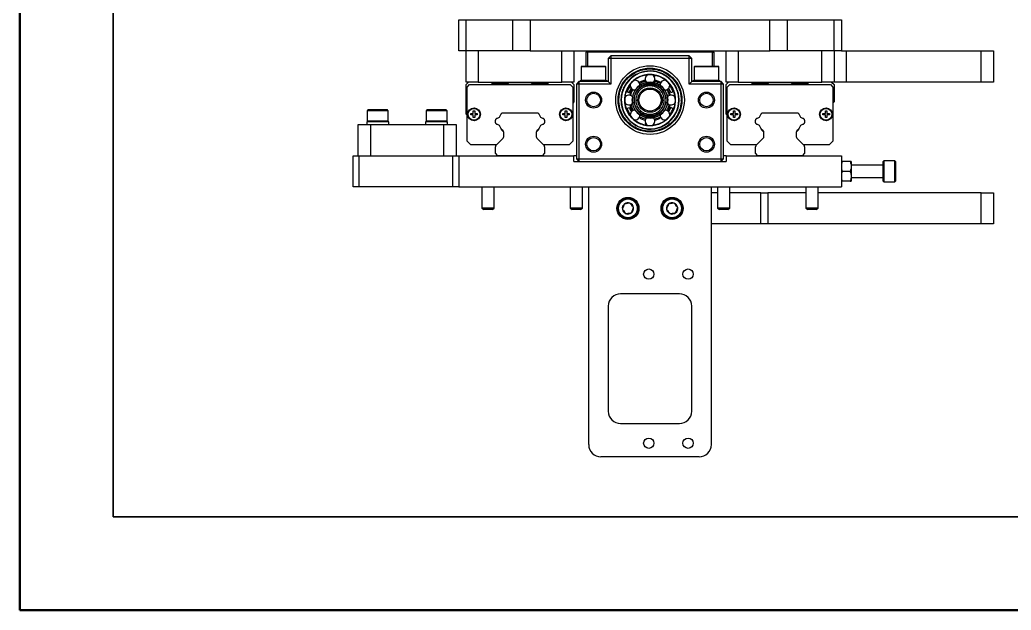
# Model space of a CAD drawing. Header units: millimetres. Extents: x 0 to 279, y 0 to 216.
# Drawn here: x 0 to 67.4, y 0 to 40.1 of the extents above; entities that cross this region are included whole.
import ezdxf

# ---------------------------------------------------------------- set-up
doc = ezdxf.new("R2010")
doc.units = ezdxf.units.MM
doc.layers.add('PAGE_BORDER', color=7, linetype='Continuous')

msp = doc.modelspace()

# ---------------------------------------------------------------- linework, layer by layer
at = {"color": 7, "linetype": 'Continuous', "lineweight": 50}
for q in [(0, 215.9), (279.4, 0)]:
    msp.add_line((0, 0), q, dxfattribs=at)
at = {"color": 7, "linetype": 'Continuous', "lineweight": 25}
for p, q in [((29.814, 37.984), (29.814, 40.101)), ((29.814, 40.101), (30.302, 40.101)), ((30.302, 40.101), (30.302, 37.984)), ((30.302, 40.101), (33.492, 40.101)), ((33.492, 37.984), (33.492, 40.101)), ((33.492, 40.101), (34.671, 40.101)), ((34.671, 40.101), (34.671, 37.984)), ((34.671, 40.101), (50.957, 40.101)), ((50.957, 37.984), (50.957, 40.101)), ((50.957, 40.101), (52.135, 40.101)), ((52.135, 40.101), (52.135, 37.984)), ((52.135, 40.101), (55.326, 40.101)), ((55.326, 37.984), (55.326, 40.101)), ((55.326, 40.101), (55.814, 40.101)), ((55.814, 40.101), (55.814, 37.984)), ((30.302, 37.984), (29.814, 37.984)), ((33.492, 37.984), (30.302, 37.984)), ((30.314, 35.868), (30.314, 37.984)), ((31.147, 37.984), (31.147, 35.868)), ((34.671, 37.984), (33.492, 37.984)), ((34.671, 37.984), (50.957, 37.984)), ((36.814, 35.868), (36.814, 37.984)), ((37.647, 37.984), (37.647, 35.868)), ((38.564, 37.984), (38.481, 37.901)), ((38.481, 36.951), (38.481, 37.901)), ((38.564, 37.901), (38.481, 37.901)), ((38.564, 37.901), (38.564, 37.984)), ((38.564, 37.901), (38.564, 36.951)), ((47.064, 37.901), (38.564, 37.901)), ((47.064, 37.901), (47.064, 37.984)), ((47.147, 37.901), (47.064, 37.984)), ((47.064, 36.951), (47.064, 37.901)), ((47.064, 37.901), (47.147, 37.901)), ((47.147, 37.901), (47.147, 36.951)), ((47.981, 35.868), (47.981, 37.984)), ((48.814, 37.984), (48.814, 35.868)), ((52.135, 37.984), (50.957, 37.984)), ((55.326, 37.984), (52.135, 37.984)), ((54.481, 35.868), (54.481, 37.984)), ((55.314, 37.984), (55.314, 35.868)), ((55.814, 37.984), (55.326, 37.984)), ((55.814, 37.984), (56.147, 37.984)), ((56.147, 37.984), (56.147, 35.868)), ((56.147, 37.984), (65.314, 37.984)), ((65.314, 35.868), (65.314, 37.984)), ((65.314, 37.984), (66.147, 37.984)), ((66.147, 37.984), (66.147, 35.868)), ((40.147, 37.651), (39.981, 37.484)), ((39.981, 37.484), (39.981, 35.901)), ((40.147, 37.484), (39.981, 37.484)), ((40.147, 37.651), (40.147, 37.484)), ((45.481, 37.651), (40.147, 37.651)), ((40.147, 37.484), (40.147, 35.734)), ((45.481, 37.484), (40.147, 37.484)), ((45.481, 37.484), (45.481, 37.651)), ((45.647, 37.484), (45.481, 37.651)), ((45.481, 35.734), (45.481, 37.484)), ((45.647, 37.484), (45.481, 37.484)), ((45.647, 35.901), (45.647, 37.484)), ((38.197, 36.951), (38.147, 36.901)), ((38.147, 36.901), (38.147, 36.001)), ((39.814, 36.901), (38.147, 36.901)), ((38.197, 36.951), (39.764, 36.951)), ((39.814, 36.901), (39.764, 36.951)), ((39.814, 36.001), (39.814, 36.901)), ((45.864, 36.951), (45.814, 36.901)), ((45.814, 36.901), (45.814, 36.001)), ((47.481, 36.901), (45.814, 36.901)), ((45.864, 36.951), (47.431, 36.951)), ((47.481, 36.901), (47.431, 36.951)), ((47.481, 36.001), (47.481, 36.901)), ((31.147, 35.868), (30.314, 35.868)), ((30.314, 35.701), (30.481, 35.868)), ((30.314, 33.701), (30.314, 35.701)), ((30.397, 35.537), (30.561, 35.701)), ((30.561, 35.701), (37.4, 35.701)), ((31.147, 35.868), (36.814, 35.868)), ((31.981, 35.868), (32.014, 35.834)), ((32.133, 35.784), (33.162, 35.784)), ((33.214, 35.818), (33.097, 35.701)), ((34.747, 35.818), (33.214, 35.818)), ((33.281, 35.834), (33.314, 35.868)), ((34.647, 35.868), (34.681, 35.834)), ((34.864, 35.701), (34.747, 35.818)), ((34.8, 35.784), (35.828, 35.784)), ((35.814, 35.868), (35.814, 35.784)), ((35.947, 35.834), (35.981, 35.868)), ((37.647, 35.868), (36.814, 35.868)), ((37.4, 35.701), (37.564, 35.537)), ((37.481, 35.868), (37.647, 35.701)), ((37.647, 35.701), (37.647, 34.534)), ((37.981, 35.901), (37.814, 35.734)), ((37.981, 35.734), (37.814, 35.734)), ((37.814, 35.734), (37.814, 30.651)), ((39.981, 35.901), (37.981, 35.901)), ((37.981, 35.901), (37.981, 35.734)), ((37.981, 35.734), (37.981, 30.651)), ((40.147, 35.734), (37.981, 35.734)), ((38.064, 35.951), (38.064, 35.901)), ((39.897, 35.951), (38.064, 35.951)), ((38.147, 36.001), (38.197, 35.951)), ((38.147, 36.001), (39.814, 36.001)), ((39.764, 35.951), (39.814, 36.001)), ((39.897, 35.901), (39.897, 35.951)), ((40.147, 35.734), (39.981, 35.901)), ((42.133, 35.797), (42.163, 35.795)), ((42.466, 35.919), (42.488, 35.944)), ((42.544, 36.279), (42.527, 36.276)), ((42.527, 36.276), (42.531, 36.256)), ((42.538, 36.312), (42.541, 36.295)), ((42.541, 36.295), (42.544, 36.279)), ((43.087, 36.295), (43.084, 36.279)), ((43.1, 36.276), (43.084, 36.279)), ((43.09, 36.312), (43.087, 36.295)), ((43.097, 36.256), (43.1, 36.276)), ((43.117, 36.273), (43.1, 36.276)), ((43.147, 35.923), (43.178, 35.934)), ((45.481, 35.734), (45.647, 35.901)), ((47.647, 35.734), (45.481, 35.734)), ((47.647, 35.901), (45.647, 35.901)), ((45.731, 35.951), (45.731, 35.901)), ((47.564, 35.951), (45.731, 35.951)), ((45.814, 36.001), (45.864, 35.951)), ((45.814, 36.001), (47.481, 36.001)), ((47.431, 35.951), (47.481, 36.001)), ((47.564, 35.901), (47.564, 35.951)), ((47.647, 35.734), (47.647, 35.901)), ((47.814, 35.734), (47.647, 35.901)), ((47.647, 30.651), (47.647, 35.734)), ((47.814, 35.734), (47.647, 35.734)), ((47.814, 30.651), (47.814, 35.734)), ((48.814, 35.868), (47.981, 35.868)), ((47.981, 35.701), (48.147, 35.868)), ((47.981, 33.701), (47.981, 35.701)), ((48.064, 35.537), (48.228, 35.701)), ((48.228, 35.701), (55.067, 35.701)), ((48.814, 35.868), (54.481, 35.868)), ((49.647, 35.868), (49.681, 35.834)), ((49.8, 35.784), (50.828, 35.784)), ((50.881, 35.818), (50.764, 35.701)), ((52.414, 35.818), (50.881, 35.818)), ((50.947, 35.834), (50.981, 35.868)), ((52.314, 35.868), (52.347, 35.834)), ((52.531, 35.701), (52.414, 35.818)), ((52.466, 35.784), (53.495, 35.784)), ((53.614, 35.834), (53.647, 35.868)), ((55.314, 35.868), (54.481, 35.868)), ((55.067, 35.701), (55.231, 35.537)), ((55.147, 35.868), (55.314, 35.701)), ((56.147, 35.868), (55.314, 35.868)), ((55.314, 35.701), (55.314, 34.534)), ((65.314, 35.868), (56.147, 35.868)), ((66.147, 35.868), (65.314, 35.868)), ((30.397, 31.868), (30.397, 35.537)), ((37.564, 35.537), (37.564, 31.868)), ((41.254, 35.237), (41.269, 35.231)), ((41.264, 35.215), (41.258, 35.2)), ((41.383, 35.154), (41.258, 35.2)), ((41.269, 35.231), (41.264, 35.215)), ((41.264, 35.215), (41.389, 35.17)), ((41.269, 35.231), (41.395, 35.185)), ((41.389, 35.17), (41.383, 35.154)), ((41.395, 35.185), (41.389, 35.17)), ((41.395, 35.185), (41.41, 35.18)), ((41.41, 35.18), (41.426, 35.174)), ((43.96, 35.333), (43.958, 35.313)), ((44.239, 35.17), (44.364, 35.215)), ((48.064, 31.868), (48.064, 35.537)), ((55.231, 35.537), (55.231, 31.868)), ((37.647, 34.534), (37.564, 34.451)), ((44.09, 34.992), (44.107, 34.977)), ((55.314, 34.534), (55.231, 34.451)), ((23.676, 34.001), (23.606, 33.93)), ((23.606, 33.93), (23.606, 33.239)), ((24.844, 33.93), (23.606, 33.93)), ((23.676, 34.001), (24.791, 34.001)), ((24.791, 34.001), (24.951, 34.001)), ((25.022, 33.93), (24.844, 33.93)), ((25.022, 33.93), (24.951, 34.001)), ((25.022, 33.239), (25.022, 33.93)), ((27.676, 34.001), (27.606, 33.93)), ((27.606, 33.93), (27.606, 33.239)), ((28.886, 33.93), (27.606, 33.93)), ((27.676, 34.001), (28.829, 34.001)), ((28.829, 34.001), (28.951, 34.001)), ((29.022, 33.93), (28.886, 33.93)), ((29.022, 33.93), (28.951, 34.001)), ((29.022, 33.239), (29.022, 33.93)), ((30.397, 33.618), (30.314, 33.701)), ((32.764, 33.784), (32.697, 33.718)), ((32.697, 33.718), (32.697, 33.709)), ((32.709, 33.718), (32.775, 33.784)), ((32.775, 33.784), (32.764, 33.784)), ((32.775, 33.784), (35.187, 33.784)), ((35.187, 33.784), (35.253, 33.718)), ((35.197, 33.784), (35.187, 33.784)), ((35.264, 33.718), (35.197, 33.784)), ((35.264, 33.709), (35.264, 33.718)), ((41.389, 34.132), (41.264, 34.087)), ((41.668, 33.97), (41.67, 34)), ((43.977, 33.999), (43.965, 33.994)), ((44.218, 34.123), (44.202, 34.129)), ((44.239, 34.132), (44.245, 34.148)), ((44.364, 34.087), (44.239, 34.132)), ((44.245, 34.148), (44.37, 34.102)), ((44.364, 34.087), (44.37, 34.102)), ((48.064, 33.618), (47.981, 33.701)), ((50.364, 33.718), (50.363, 33.709)), ((50.431, 33.784), (50.364, 33.718)), ((50.375, 33.718), (50.441, 33.784)), ((50.441, 33.784), (50.431, 33.784)), ((50.441, 33.784), (52.853, 33.784)), ((52.853, 33.784), (52.919, 33.718)), ((52.864, 33.784), (52.853, 33.784)), ((52.931, 33.718), (52.864, 33.784)), ((52.931, 33.709), (52.931, 33.718)), ((23.564, 33.168), (23.564, 32.984)), ((25.064, 33.168), (23.564, 33.168)), ((23.606, 33.239), (23.676, 33.168)), ((23.606, 33.239), (24.844, 33.239)), ((24.844, 33.239), (25.022, 33.239)), ((24.951, 33.168), (25.022, 33.239)), ((25.064, 32.984), (25.064, 33.168)), ((27.564, 33.168), (27.564, 32.984)), ((29.064, 33.168), (27.564, 33.168)), ((27.606, 33.239), (27.676, 33.168)), ((27.606, 33.239), (28.886, 33.239)), ((28.886, 33.239), (29.022, 33.239)), ((28.951, 33.168), (29.022, 33.239)), ((29.064, 32.984), (29.064, 33.168)), ((32.32, 33.319), (32.314, 33.314)), ((32.314, 33.113), (32.314, 33.289)), ((32.314, 33.089), (32.32, 33.083)), ((32.338, 33.348), (32.366, 33.375)), ((32.366, 33.027), (32.338, 33.054)), ((35.596, 33.375), (35.623, 33.348)), ((35.623, 33.054), (35.596, 33.027)), ((35.647, 33.314), (35.642, 33.319)), ((35.642, 33.083), (35.647, 33.089)), ((35.647, 33.289), (35.647, 33.113)), ((42.511, 33.029), (42.527, 33.026)), ((42.531, 33.047), (42.527, 33.026)), ((42.527, 33.026), (42.544, 33.023)), ((42.538, 32.991), (42.541, 33.007)), ((43.084, 33.023), (43.1, 33.026)), ((43.1, 33.026), (43.097, 33.047)), ((43.1, 33.026), (43.117, 33.029)), ((49.986, 33.319), (49.981, 33.314)), ((49.981, 33.113), (49.981, 33.289)), ((49.981, 33.089), (49.986, 33.083)), ((50.005, 33.348), (50.032, 33.375)), ((50.032, 33.027), (50.005, 33.054)), ((53.262, 33.375), (53.29, 33.348)), ((53.29, 33.054), (53.262, 33.027)), ((53.314, 33.314), (53.308, 33.319)), ((53.308, 33.083), (53.314, 33.089)), ((53.314, 33.289), (53.314, 33.113)), ((22.981, 30.868), (22.981, 32.984)), ((22.981, 32.984), (23.814, 32.984)), ((23.814, 32.984), (23.814, 30.868)), ((23.814, 32.984), (28.814, 32.984)), ((28.814, 30.868), (28.814, 32.984)), ((28.814, 32.984), (29.647, 32.984)), ((29.647, 32.984), (29.647, 30.868)), ((32.697, 32.694), (32.697, 32.659)), ((32.697, 32.659), (32.876, 32.48)), ((32.832, 32.561), (32.709, 32.684)), ((32.881, 32.183), (32.881, 32.443)), ((35.081, 32.443), (35.081, 32.183)), ((35.085, 32.48), (35.264, 32.659)), ((35.097, 32.493), (35.119, 32.549)), ((35.252, 32.684), (35.129, 32.561)), ((35.264, 32.659), (35.265, 32.694)), ((50.363, 32.694), (50.364, 32.659)), ((50.364, 32.659), (50.543, 32.48)), ((50.498, 32.561), (50.376, 32.684)), ((50.509, 32.549), (50.531, 32.493)), ((50.547, 32.183), (50.547, 32.443)), ((52.747, 32.443), (52.747, 32.183)), ((52.752, 32.48), (52.931, 32.659)), ((52.919, 32.684), (52.796, 32.561)), ((52.931, 32.659), (52.931, 32.694)), ((30.647, 31.618), (30.397, 31.868)), ((32.363, 31.596), (32.832, 32.065)), ((35.129, 32.065), (35.598, 31.596)), ((37.564, 31.868), (37.314, 31.618)), ((48.314, 31.618), (48.064, 31.868)), ((50.029, 31.596), (50.498, 32.065)), ((52.796, 32.065), (53.265, 31.596)), ((55.231, 31.868), (54.981, 31.618)), ((32.385, 31.618), (30.647, 31.618)), ((32.314, 31.034), (32.314, 31.478)), ((32.481, 30.868), (32.314, 31.034)), ((35.647, 31.034), (35.481, 30.868)), ((37.314, 31.618), (35.577, 31.618)), ((35.647, 31.478), (35.647, 31.034)), ((50.051, 31.618), (48.314, 31.618)), ((49.981, 31.034), (49.981, 31.478)), ((50.147, 30.868), (49.981, 31.034)), ((53.314, 31.034), (53.147, 30.868)), ((54.981, 31.618), (53.243, 31.618)), ((53.314, 31.478), (53.314, 31.034)), ((22.647, 28.751), (22.647, 30.868)), ((22.647, 30.868), (23.037, 30.868)), ((23.037, 30.868), (23.037, 28.751)), ((23.037, 30.868), (29.424, 30.868)), ((29.424, 28.751), (29.424, 30.868)), ((29.424, 30.868), (29.814, 30.868)), ((29.814, 30.868), (37.647, 30.868)), ((29.814, 30.868), (29.814, 28.751)), ((35.481, 30.868), (32.481, 30.868)), ((37.647, 30.484), (37.647, 30.868)), ((37.814, 30.868), (37.647, 30.868)), ((37.647, 30.484), (47.981, 30.484)), ((37.814, 30.651), (37.981, 30.651)), ((37.814, 30.651), (37.981, 30.484)), ((37.981, 30.651), (47.647, 30.651)), ((37.981, 30.651), (37.981, 30.484)), ((47.647, 30.484), (47.814, 30.651)), ((47.647, 30.484), (47.647, 30.651)), ((47.647, 30.651), (47.814, 30.651)), ((47.981, 30.868), (47.814, 30.868)), ((47.981, 30.868), (47.981, 30.484)), ((47.981, 30.868), (55.814, 30.868)), ((53.147, 30.868), (50.147, 30.868)), ((55.814, 30.868), (55.814, 28.751)), ((56.421, 30.476), (55.874, 30.476)), ((56.481, 30.476), (56.481, 30.143)), ((58.69, 30.518), (58.647, 30.475)), ((58.647, 29.144), (58.647, 30.475)), ((59.438, 30.518), (58.69, 30.518)), ((58.69, 30.518), (58.69, 29.101)), ((59.481, 30.475), (59.438, 30.518)), ((59.438, 29.101), (59.438, 30.518)), ((59.481, 30.475), (59.481, 29.144)), ((56.421, 29.809), (55.874, 29.809)), ((58.647, 30.226), (56.481, 30.226)), ((56.481, 30.143), (56.481, 29.476)), ((56.421, 29.143), (55.874, 29.143)), ((56.481, 29.476), (56.481, 29.143)), ((56.481, 29.393), (58.647, 29.393)), ((58.647, 29.144), (58.69, 29.101)), ((58.69, 29.101), (59.438, 29.101)), ((59.438, 29.101), (59.481, 29.144)), ((23.037, 28.751), (22.647, 28.751)), ((29.424, 28.751), (23.037, 28.751)), ((29.814, 28.751), (29.424, 28.751)), ((29.814, 28.751), (55.814, 28.751)), ((31.397, 28.751), (31.397, 27.308)), ((32.231, 27.308), (32.231, 28.751)), ((37.397, 28.751), (37.397, 27.308)), ((38.231, 27.308), (38.231, 28.751)), ((38.647, 11.251), (38.647, 28.751)), ((46.981, 11.251), (46.981, 28.751)), ((47.397, 28.351), (46.981, 28.351)), ((47.397, 28.751), (47.397, 27.308)), ((48.231, 27.308), (48.231, 28.751)), ((50.336, 28.351), (48.231, 28.351)), ((50.336, 26.234), (50.336, 28.351)), ((50.336, 28.351), (50.814, 28.351)), ((50.814, 28.351), (50.814, 26.234)), ((53.397, 28.351), (50.814, 28.351)), ((53.397, 28.751), (53.397, 27.308)), ((54.231, 27.308), (54.231, 28.751)), ((65.314, 28.351), (54.231, 28.351)), ((65.314, 26.234), (65.314, 28.351)), ((65.314, 28.351), (66.147, 28.351)), ((66.147, 28.351), (66.147, 26.234)), ((31.397, 27.308), (31.526, 27.218)), ((32.038, 27.308), (31.397, 27.308)), ((31.969, 27.218), (31.526, 27.218)), ((32.102, 27.218), (31.969, 27.218)), ((32.231, 27.308), (32.038, 27.308)), ((32.102, 27.218), (32.231, 27.308)), ((37.397, 27.308), (37.526, 27.218)), ((38.152, 27.308), (37.397, 27.308)), ((38.048, 27.218), (37.526, 27.218)), ((38.102, 27.218), (38.048, 27.218)), ((38.102, 27.218), (38.231, 27.308)), ((38.231, 27.308), (38.152, 27.308)), ((47.397, 27.308), (47.526, 27.218)), ((48.158, 27.308), (47.397, 27.308)), ((48.052, 27.218), (47.526, 27.218)), ((48.102, 27.218), (48.052, 27.218)), ((48.102, 27.218), (48.231, 27.308)), ((48.231, 27.308), (48.158, 27.308)), ((53.397, 27.308), (53.526, 27.218)), ((54.134, 27.308), (53.397, 27.308)), ((54.035, 27.218), (53.526, 27.218)), ((54.102, 27.218), (54.035, 27.218)), ((54.102, 27.218), (54.231, 27.308)), ((54.231, 27.308), (54.134, 27.308)), ((50.336, 26.234), (46.981, 26.234)), ((50.814, 26.234), (50.336, 26.234)), ((65.314, 26.234), (50.814, 26.234)), ((66.147, 26.234), (65.314, 26.234)), ((44.814, 21.493), (40.814, 21.493)), ((39.981, 20.659), (39.981, 13.509)), ((45.647, 13.509), (45.647, 20.659)), ((40.814, 12.676), (44.814, 12.676)), ((46.147, 10.418), (39.481, 10.418))]:
    msp.add_line(p, q, dxfattribs=at)
at = {"color": 8, "linetype": 'Continuous', "lineweight": 25}
for p, q in [((42.538, 36.312), (42.58, 36.318)), ((42.544, 36.279), (42.544, 36.276)), ((43.048, 36.318), (43.09, 36.312)), ((43.084, 36.276), (43.084, 36.279)), ((43.117, 36.273), (43.11, 36.232)), ((41.791, 35.307), (41.809, 35.334)), ((41.61, 34.651), (41.658, 34.988)), ((41.743, 34.651), (41.786, 34.951)), ((41.786, 34.351), (41.743, 34.651)), ((43.842, 34.951), (43.885, 34.651)), ((43.885, 34.651), (43.842, 34.351)), ((43.97, 34.988), (44.018, 34.651)), ((42.511, 33.029), (42.518, 33.07)), ((42.544, 33.026), (42.544, 33.023)), ((43.084, 33.023), (43.084, 33.026)), ((43.09, 32.991), (43.048, 32.984))]:
    msp.add_line(p, q, dxfattribs=at)
at = {"color": 7, "linetype": 'Continuous', "lineweight": 25, "flags": 128}
for points in [[(33.162, 35.784), (33.178, 35.785), (33.182, 35.786)], [(33.262, 35.818), (33.268, 35.823), (33.281, 35.834)], [(34.681, 35.834), (34.693, 35.823), (34.7, 35.818)], [(34.779, 35.786), (34.783, 35.785), (34.8, 35.784)], [(42.07, 35.857), (42.238, 35.945), (42.488, 36.03)], [(43.14, 36.03), (43.39, 35.945), (43.558, 35.857)], [(50.828, 35.784), (50.845, 35.785), (50.849, 35.786)], [(50.928, 35.818), (50.935, 35.823), (50.947, 35.834)], [(52.347, 35.834), (52.359, 35.823), (52.366, 35.818)], [(52.446, 35.786), (52.45, 35.785), (52.466, 35.784)], [(42.488, 33.273), (42.238, 33.357), (42.07, 33.446)], [(42.512, 33.352), (42.34, 33.405), (42.109, 33.519)], [(43.558, 33.446), (43.39, 33.357), (43.14, 33.273)]]:
    msp.add_lwpolyline(points, dxfattribs=at)
at = {"color": 7, "linetype": 'Continuous', "lineweight": 25}
for centre, radius in [((42.814, 34.651), 2.333), ((42.814, 34.651), 2.167), ((38.981, 34.651), 0.542), ((38.981, 34.651), 0.458), ((42.814, 34.651), 0.833), ((42.814, 34.651), 0.75), ((46.647, 34.651), 0.542), ((46.647, 34.651), 0.458), ((30.856, 33.684), 0.438), ((30.856, 33.684), 0.417), ((30.856, 33.684), 0.401), ((37.106, 33.684), 0.437), ((37.106, 33.684), 0.417), ((37.106, 33.684), 0.401), ((48.522, 33.684), 0.438), ((48.522, 33.684), 0.417), ((48.522, 33.684), 0.401), ((54.772, 33.684), 0.438), ((54.772, 33.684), 0.417), ((54.772, 33.684), 0.401), ((38.981, 31.651), 0.542), ((38.981, 31.651), 0.458), ((46.647, 31.651), 0.542), ((46.647, 31.651), 0.458), ((41.314, 27.293), 0.75), ((41.314, 27.293), 0.708), ((41.314, 27.293), 0.638), ((44.314, 27.293), 0.75), ((44.314, 27.293), 0.708), ((44.314, 27.293), 0.638), ((42.731, 22.826), 0.35), ((45.397, 22.826), 0.35), ((42.731, 11.343), 0.35), ((45.397, 11.343), 0.35)]:
    msp.add_circle(centre, radius, dxfattribs=at)
for centre, radius, start, end in [((42.814, 34.651), 1.958, 358.88171, 178.88171), ((42.814, 34.651), 1.721, 358.88171, 178.88171), ((32.133, 35.951), 0.167, 224.427, 270), ((35.828, 35.951), 0.167, 270, 315.573), ((41.8, 35.665), 0.331, 167.74327, 275.77062), ((42.814, 34.651), 1.221, 0, 180), ((42.814, 34.651), 1.088, 0, 180), ((41.8, 35.665), 0.331, 0.09282, 102.81522), ((42.814, 36.084), 0.331, 124.76172, 225.05259), ((42.544, 36.279), 0.0167, 99.42124, 190), ((42.814, 36.084), 0.331, 314.8667, 55.45028), ((43.084, 36.279), 0.0167, 350, 80.57876), ((43.084, 36.279), 0.0333, 350, 80.57876), ((43.828, 35.665), 0.331, 77.74327, 179.57533), ((43.828, 35.665), 0.331, 269.74379, 12.81522), ((49.8, 35.951), 0.167, 224.427, 270), ((53.495, 35.951), 0.167, 270, 315.573), ((41.269, 35.231), 0.0167, 159.42124, 250), ((42.814, 34.651), 1.667, 143.69712, 159.42124), ((41.395, 35.185), 0.0333, 250, 339.37036), ((41.395, 35.185), 0.0167, 250, 339.37036), ((42.814, 34.651), 1.5, 147.68398, 159.37036), ((42.814, 34.651), 1.417, 147.27881, 166.68894), ((42.814, 34.651), 1.417, 12.58744, 31.68894), ((42.814, 34.651), 1.5, 20.62964, 32.31602), ((42.814, 34.651), 1.667, 20.57876, 36.30288), ((44.233, 35.185), 0.0167, 200.62964, 290), ((44.359, 35.231), 0.0167, 290, 20.57876), ((42.814, 34.651), 1.958, 178.88171, 358.88171), ((42.814, 34.651), 1.721, 178.88171, 358.88171), ((41.381, 34.651), 0.331, 45.69189, 147.25673), ((41.381, 34.651), 0.331, 212.74327, 314.24321), ((42.814, 34.651), 1.333, 193.09419, 211.90581), ((42.814, 34.651), 1.221, 180, 0), ((42.814, 34.651), 1.088, 180, 360), ((44.247, 34.651), 0.331, 225.69189, 327.25673), ((44.247, 34.651), 0.331, 32.74327, 134.24321), ((32.755, 33.649), 0.0833, 123.75873, 170.7366), ((35.206, 33.649), 0.0833, 9.2634, 56.24127), ((41.269, 34.071), 0.0167, 110, 200.57876), ((42.814, 34.651), 1.667, 200.57876, 216.30288), ((41.395, 34.117), 0.0167, 20.62964, 110), ((42.814, 34.651), 1.5, 200.62964, 212.31602), ((42.814, 34.651), 1.417, 193.31106, 211.68894), ((41.8, 33.638), 0.331, 89.74379, 192.25673), ((43.828, 33.638), 0.331, 347.74327, 90.80112), ((42.814, 34.651), 1.417, 328.31106, 346.68894), ((42.814, 34.651), 1.5, 327.68398, 339.37036), ((42.814, 34.651), 1.667, 323.69712, 339.42124), ((44.233, 34.117), 0.0333, 70, 159.37036), ((44.233, 34.117), 0.0167, 70, 159.37036), ((44.359, 34.071), 0.0167, 339.42124, 70), ((50.422, 33.649), 0.0833, 123.75873, 170.7366), ((52.873, 33.649), 0.0833, 9.2634, 56.24127), ((32.397, 33.289), 0.0833, 135, 180), ((32.397, 33.113), 0.0833, 180, 225), ((32.426, 33.318), 0.0833, 101.17918, 136.91686), ((32.424, 33.086), 0.0833, 225.00055, 259.08154), ((32.346, 32.677), 0.333, 10.91846, 79.08154), ((32.346, 33.727), 0.333, 281.17918, 348.80933), ((35.616, 32.677), 0.333, 100.91846, 169.08154), ((35.616, 33.727), 0.333, 191.19067, 258.82082), ((35.535, 33.318), 0.0833, 43.08314, 78.82082), ((35.537, 33.086), 0.0833, 280.91846, 314.99945), ((35.564, 33.289), 0.0833, 360, 45), ((35.564, 33.113), 0.0833, 315, 360), ((41.8, 33.638), 0.331, 257.74327, 0.25621), ((42.814, 33.218), 0.331, 134.74379, 235.45028), ((42.544, 33.023), 0.0333, 170, 260.57876), ((42.544, 33.023), 0.0167, 170, 260.57876), ((42.814, 33.218), 0.331, 304.76172, 45.25621), ((43.084, 33.023), 0.0167, 279.42124, 10), ((42.814, 34.651), 1.333, 284.16199, 301.90581), ((43.828, 33.638), 0.331, 179.74379, 282.81522), ((50.064, 33.289), 0.0833, 135, 180), ((50.064, 33.113), 0.0833, 180, 225), ((50.093, 33.318), 0.0833, 101.17918, 136.91686), ((50.091, 33.086), 0.0833, 225.00055, 259.08154), ((50.012, 32.677), 0.333, 10.91846, 79.08154), ((50.012, 33.727), 0.333, 281.17918, 348.80933), ((53.282, 33.727), 0.333, 191.19067, 258.82082), ((53.282, 32.677), 0.333, 100.91846, 169.08154), ((53.202, 33.318), 0.0833, 43.08314, 78.82082), ((53.203, 33.086), 0.0833, 280.91846, 314.99945), ((53.231, 33.289), 0.0833, 360, 45), ((53.231, 33.113), 0.0833, 315, 360), ((32.755, 32.753), 0.0833, 188.9756, 236.326), ((32.714, 32.443), 0.167, 0, 45), ((35.247, 32.443), 0.167, 135, 180), ((35.206, 32.753), 0.0833, 303.674, 351.0244), ((50.422, 32.753), 0.0833, 188.9756, 236.326), ((50.381, 32.443), 0.167, 0, 45), ((52.914, 32.443), 0.167, 135, 180), ((52.873, 32.753), 0.0833, 303.674, 351.0244), ((32.714, 32.183), 0.167, 315, 0), ((35.247, 32.183), 0.167, 180, 225), ((50.381, 32.183), 0.167, 315, 0), ((52.914, 32.183), 0.167, 180, 225), ((32.481, 31.478), 0.167, 135, 180), ((35.481, 31.478), 0.167, 360, 45), ((50.147, 31.478), 0.167, 135, 180), ((53.147, 31.478), 0.167, 360, 45), ((41.314, 27.293), 0.385, 68.69916, 128.69916), ((41.314, 27.293), 0.385, 8.69916, 68.69916), ((44.314, 27.293), 0.385, 68.69916, 128.69916), ((44.314, 27.293), 0.385, 8.69916, 68.69916), ((41.314, 27.293), 0.385, 128.69916, 188.69916), ((41.314, 27.293), 0.385, 188.69916, 248.69916), ((41.314, 27.293), 0.385, 248.69916, 308.69916), ((41.314, 27.293), 0.385, 308.69916, 8.69916), ((44.314, 27.293), 0.385, 128.69916, 188.69916), ((44.314, 27.293), 0.385, 188.69916, 248.69916), ((44.314, 27.293), 0.385, 248.69916, 308.69916), ((44.314, 27.293), 0.385, 308.69916, 8.69916), ((40.814, 20.659), 0.833, 90, 180), ((44.814, 20.659), 0.833, 0, 90), ((40.814, 13.509), 0.833, 180, 270), ((44.814, 13.509), 0.833, 270, 360), ((39.481, 11.251), 0.833, 180, 270), ((46.147, 11.251), 0.833, 270, 0)]:
    msp.add_arc(centre, radius, start, end, dxfattribs=at)
at = {"color": 8, "linetype": 'Continuous', "lineweight": 25}
for radius, start, end in [(1.683, 142.99316, 159.42124), (1.65, 144.31983, 159.42124), (1.517, 147.46205, 159.37036), (1.483, 147.87346, 159.37036), (1.483, 327.87346, 339.37036)]:
    msp.add_arc((42.814, 34.651), radius, start, end, dxfattribs=at)
at = {"color": 7, "linetype": 'Continuous', "lineweight": 25}
for points, knots in [([(40.698, 34.692), (40.703, 34.786), (40.715, 34.986), (40.79, 35.299), (40.926, 35.633), (41.103, 35.911), (41.288, 36.124), (41.514, 36.335), (41.854, 36.56), (42.333, 36.734), (42.856, 36.789), (43.376, 36.714), (43.847, 36.521), (44.239, 36.239), (44.535, 35.907), (44.739, 35.559), (44.862, 35.219), (44.925, 34.904), (44.928, 34.704), (44.93, 34.61)], [0, 0, 0, 0, 0.0424198, 0.0904124, 0.1444901, 0.2049508, 0.2383828, 0.2718017, 0.3442115, 0.420948, 0.5000462, 0.5791444, 0.6558809, 0.7282907, 0.7950492, 0.8555099, 0.9095876, 0.9575802, 1, 1, 1, 1]), ([(44.789, 34.613), (44.787, 34.7), (44.783, 34.887), (44.725, 35.181), (44.61, 35.498), (44.455, 35.764), (44.29, 35.969), (44.087, 36.173), (43.778, 36.396), (43.338, 36.576), (42.853, 36.646), (42.366, 36.595), (41.918, 36.432), (41.543, 36.184), (41.255, 35.885), (41.052, 35.568), (40.925, 35.256), (40.855, 34.964), (40.844, 34.777), (40.839, 34.69)], [0, 0, 0, 0, 0.04242, 0.090412, 0.14449, 0.204951, 0.238383, 0.271802, 0.344212, 0.420948, 0.500046, 0.579144, 0.655881, 0.728291, 0.795049, 0.85551, 0.909588, 0.95758, 1, 1, 1, 1]), ([(44.551, 34.617), (44.55, 34.694), (44.546, 34.859), (44.495, 35.118), (44.394, 35.396), (44.257, 35.63), (44.112, 35.81), (43.934, 35.99), (43.662, 36.186), (43.275, 36.344), (42.848, 36.406), (42.419, 36.361), (42.026, 36.218), (41.696, 35.999), (41.443, 35.737), (41.264, 35.457), (41.153, 35.183), (41.091, 34.926), (41.081, 34.762), (41.077, 34.685)], [0, 0, 0, 0, 0.04242, 0.090412, 0.14449, 0.204951, 0.238384, 0.271802, 0.344212, 0.420948, 0.500046, 0.579144, 0.655881, 0.728291, 0.795049, 0.85551, 0.909588, 0.95758, 1, 1, 1, 1]), ([(41.658, 34.988), (41.713, 35.123), (41.799, 35.336), (42.022, 35.57), (42.247, 35.726), (42.518, 35.831), (42.814, 35.868), (43.11, 35.831), (43.381, 35.726), (43.606, 35.57), (43.829, 35.336), (43.915, 35.123), (43.97, 34.988)], [0, 0, 0, 0, 0.139431, 0.221027, 0.30953, 0.403322, 0.5, 0.596678, 0.69047, 0.778973, 0.860569, 1, 1, 1, 1]), ([(43.918, 34.651), (43.909, 34.756), (43.89, 34.992), (43.74, 35.278), (43.541, 35.494), (43.334, 35.637), (43.086, 35.733), (42.814, 35.767), (42.542, 35.733), (42.294, 35.637), (42.087, 35.494), (41.888, 35.278), (41.738, 34.992), (41.718, 34.756), (41.71, 34.651)], [0, 0, 0, 0, 0.090318, 0.204563, 0.27142, 0.343936, 0.420786, 0.5, 0.579214, 0.656064, 0.72858, 0.795437, 0.909682, 1, 1, 1, 1]), ([(41.786, 34.951), (41.835, 35.071), (41.911, 35.26), (42.11, 35.468), (42.309, 35.607), (42.55, 35.7), (42.814, 35.733), (43.078, 35.7), (43.318, 35.607), (43.518, 35.468), (43.717, 35.26), (43.793, 35.071), (43.842, 34.951)], [0, 0, 0, 0, 0.139431, 0.221027, 0.30953, 0.403322, 0.5, 0.596678, 0.69047, 0.778973, 0.860569, 1, 1, 1, 1]), ([(42.11, 35.766), (42.157, 35.801), (42.278, 35.891), (42.428, 35.92), (42.52, 35.938)], [0, 0, 0, 0, 0.388633, 1, 1, 1, 1]), ([(43.104, 35.945), (43.219, 35.92), (43.368, 35.887), (43.486, 35.794), (43.514, 35.772)], [0, 0, 0, 0, 0.765299, 1, 1, 1, 1]), ([(41.516, 34.949), (41.517, 34.954), (41.528, 35.089), (41.588, 35.235), (41.679, 35.345), (41.687, 35.354)], [0, 0, 0, 0, 0.030946, 0.919973, 1, 1, 1, 1]), ([(43.781, 34.651), (43.773, 34.743), (43.756, 34.95), (43.625, 35.2), (43.451, 35.389), (43.269, 35.514), (43.052, 35.598), (42.814, 35.628), (42.576, 35.598), (42.359, 35.514), (42.177, 35.389), (42.003, 35.2), (41.872, 34.95), (41.855, 34.743), (41.847, 34.651)], [0, 0, 0, 0, 0.090318, 0.204563, 0.27142, 0.343936, 0.420786, 0.5, 0.579214, 0.656064, 0.72858, 0.795437, 0.909682, 1, 1, 1, 1]), ([(43.932, 35.356), (43.954, 35.328), (44.047, 35.211), (44.08, 35.063), (44.105, 34.949)], [0, 0, 0, 0, 0.234138, 1, 1, 1, 1]), ([(44.93, 34.61), (44.925, 34.516), (44.913, 34.316), (44.838, 34.003), (44.702, 33.669), (44.525, 33.391), (44.339, 33.178), (44.114, 32.968), (43.774, 32.743), (43.295, 32.568), (42.772, 32.513), (42.252, 32.588), (41.781, 32.782), (41.389, 33.063), (41.093, 33.395), (40.889, 33.743), (40.766, 34.083), (40.703, 34.398), (40.7, 34.598), (40.698, 34.692)], [0, 0, 0, 0, 0.0424198, 0.0904124, 0.1444901, 0.2049508, 0.2383828, 0.2718017, 0.3442115, 0.420948, 0.5000462, 0.5791444, 0.6558809, 0.7282907, 0.7950492, 0.8555099, 0.9095876, 0.9575802, 1, 1, 1, 1]), ([(40.839, 34.69), (40.841, 34.602), (40.845, 34.415), (40.903, 34.121), (41.018, 33.804), (41.173, 33.539), (41.338, 33.333), (41.541, 33.129), (41.85, 32.907), (42.29, 32.726), (42.775, 32.656), (43.262, 32.707), (43.709, 32.87), (44.085, 33.118), (44.373, 33.417), (44.576, 33.735), (44.703, 34.047), (44.773, 34.338), (44.783, 34.525), (44.789, 34.613)], [0, 0, 0, 0, 0.04242, 0.090412, 0.14449, 0.204951, 0.238383, 0.271802, 0.344212, 0.420948, 0.500046, 0.579144, 0.655881, 0.728291, 0.795049, 0.85551, 0.909588, 0.95758, 1, 1, 1, 1]), ([(40.839, 34.69), (40.842, 34.69), (40.847, 34.69), (40.852, 34.689), (40.855, 34.689), (40.856, 34.689), (40.856, 34.689)], [0, 0, 0, 0, 0.270261, 0.562429, 0.789736, 1, 1, 1, 1]), ([(41.077, 34.685), (41.078, 34.608), (41.081, 34.443), (41.133, 34.185), (41.234, 33.906), (41.371, 33.672), (41.516, 33.492), (41.694, 33.312), (41.966, 33.116), (42.353, 32.958), (42.78, 32.896), (43.209, 32.941), (43.602, 33.085), (43.932, 33.303), (44.185, 33.566), (44.364, 33.845), (44.475, 34.119), (44.537, 34.376), (44.547, 34.54), (44.551, 34.617)], [0, 0, 0, 0, 0.04242, 0.090412, 0.14449, 0.204951, 0.238384, 0.271802, 0.344212, 0.420948, 0.500046, 0.579144, 0.655881, 0.728291, 0.795049, 0.85551, 0.909588, 0.95758, 1, 1, 1, 1]), ([(41.077, 34.685), (41.079, 34.685), (41.084, 34.685), (41.09, 34.685), (41.093, 34.685), (41.093, 34.685), (41.093, 34.685)], [0, 0, 0, 0, 0.270261, 0.562429, 0.789736, 1, 1, 1, 1]), ([(41.61, 34.651), (41.607, 34.651), (41.603, 34.651), (41.597, 34.651), (41.594, 34.651), (41.593, 34.651), (41.593, 34.651)], [0, 0, 0, 0, 0.270261, 0.562429, 0.789736, 1, 1, 1, 1]), ([(44.018, 34.651), (44.009, 34.537), (43.987, 34.279), (43.824, 33.967), (43.607, 33.732), (43.381, 33.576), (43.111, 33.472), (42.814, 33.434), (42.517, 33.472), (42.247, 33.576), (42.021, 33.732), (41.804, 33.967), (41.641, 34.279), (41.619, 34.537), (41.61, 34.651)], [0, 0, 0, 0, 0.090318, 0.204563, 0.27142, 0.343936, 0.420786, 0.5, 0.579214, 0.656064, 0.72858, 0.795437, 0.909682, 1, 1, 1, 1]), ([(41.71, 34.651), (41.718, 34.547), (41.738, 34.31), (41.888, 34.024), (42.087, 33.808), (42.294, 33.666), (42.542, 33.57), (42.814, 33.536), (43.086, 33.57), (43.334, 33.666), (43.541, 33.808), (43.74, 34.024), (43.89, 34.31), (43.909, 34.547), (43.918, 34.651)], [0, 0, 0, 0, 0.090318, 0.204563, 0.27142, 0.343936, 0.420786, 0.5, 0.579214, 0.656064, 0.72858, 0.795437, 0.909682, 1, 1, 1, 1]), ([(41.726, 34.651), (41.727, 34.651), (41.727, 34.651), (41.732, 34.651), (41.738, 34.651), (41.741, 34.651), (41.743, 34.651)], [0, 0, 0, 0, 0.270261, 0.562429, 0.789736, 1, 1, 1, 1]), ([(43.842, 34.351), (43.793, 34.232), (43.717, 34.042), (43.518, 33.834), (43.318, 33.695), (43.078, 33.602), (42.814, 33.569), (42.55, 33.602), (42.309, 33.695), (42.11, 33.834), (41.911, 34.042), (41.835, 34.232), (41.786, 34.351)], [0, 0, 0, 0, 0.139431, 0.221027, 0.30953, 0.403322, 0.5, 0.596678, 0.69047, 0.778973, 0.860569, 1, 1, 1, 1]), ([(41.847, 34.651), (41.855, 34.56), (41.872, 34.353), (42.003, 34.102), (42.177, 33.913), (42.359, 33.788), (42.576, 33.704), (42.814, 33.674), (43.052, 33.704), (43.269, 33.788), (43.451, 33.913), (43.625, 34.102), (43.756, 34.353), (43.773, 34.56), (43.781, 34.651)], [0, 0, 0, 0, 0.090318, 0.204563, 0.27142, 0.343936, 0.420786, 0.5, 0.579214, 0.656064, 0.72858, 0.795437, 0.909682, 1, 1, 1, 1]), ([(41.847, 34.651), (41.866, 34.651), (41.906, 34.651), (41.95, 34.651), (41.976, 34.651), (41.979, 34.651), (41.981, 34.651)], [0, 0, 0, 0, 0.270261, 0.562429, 0.789736, 1, 1, 1, 1]), ([(43.647, 34.651), (43.65, 34.651), (43.655, 34.651), (43.691, 34.651), (43.735, 34.651), (43.766, 34.651), (43.781, 34.651)], [0, 0, 0, 0, 0.270261, 0.562429, 0.789736, 1, 1, 1, 1]), ([(43.885, 34.651), (43.887, 34.651), (43.892, 34.651), (43.898, 34.651), (43.901, 34.651), (43.901, 34.651), (43.901, 34.651)], [0, 0, 0, 0, 0.270261, 0.562429, 0.789736, 1, 1, 1, 1]), ([(44.101, 34.36), (44.084, 34.269), (44.054, 34.114), (43.96, 33.989), (43.922, 33.937)], [0, 0, 0, 0, 0.585715, 1, 1, 1, 1]), ([(44.035, 34.651), (44.035, 34.651), (44.034, 34.651), (44.029, 34.651), (44.024, 34.651), (44.02, 34.651), (44.018, 34.651)], [0, 0, 0, 0, 0.270261, 0.562429, 0.789736, 1, 1, 1, 1]), ([(44.534, 34.618), (44.535, 34.618), (44.535, 34.618), (44.54, 34.617), (44.546, 34.617), (44.549, 34.617), (44.551, 34.617)], [0, 0, 0, 0, 0.270261, 0.562429, 0.789736, 1, 1, 1, 1]), ([(44.772, 34.613), (44.772, 34.613), (44.773, 34.613), (44.777, 34.613), (44.783, 34.613), (44.787, 34.613), (44.789, 34.613)], [0, 0, 0, 0, 0.270261, 0.562429, 0.789736, 1, 1, 1, 1]), ([(44.98, 34.609), (44.979, 34.609), (44.978, 34.609), (44.964, 34.609), (44.947, 34.609), (44.936, 34.61), (44.93, 34.61)], [0, 0, 0, 0, 0.270261, 0.562429, 0.789736, 1, 1, 1, 1]), ([(30.631, 33.638), (30.631, 33.646), (30.631, 33.661), (30.631, 33.684), (30.631, 33.708), (30.631, 33.723), (30.631, 33.731)], [0, 0, 0, 0, 0.249726, 0.5, 0.749726, 1, 1, 1, 1]), ([(30.631, 33.731), (30.659, 33.731), (30.716, 33.731), (30.778, 33.731), (30.809, 33.731)], [0, 0, 0, 0, 0.49277, 1, 1, 1, 1]), ([(30.809, 33.909), (30.824, 33.909), (30.856, 33.909), (30.887, 33.909), (30.902, 33.909)], [0, 0, 0, 0, 0.497807, 1, 1, 1, 1]), ([(30.809, 33.731), (30.809, 33.749), (30.809, 33.786), (30.809, 33.834), (30.809, 33.875), (30.809, 33.898), (30.809, 33.909)], [0, 0, 0, 0, 0.296243, 0.595532, 0.79729, 1, 1, 1, 1]), ([(30.902, 33.909), (30.902, 33.881), (30.902, 33.824), (30.902, 33.762), (30.902, 33.731)], [0, 0, 0, 0, 0.49277, 1, 1, 1, 1]), ([(30.902, 33.731), (30.92, 33.731), (30.957, 33.731), (31.005, 33.731), (31.046, 33.731), (31.069, 33.731), (31.081, 33.731)], [0, 0, 0, 0, 0.296243, 0.595532, 0.79729, 1, 1, 1, 1]), ([(31.081, 33.731), (31.081, 33.723), (31.081, 33.708), (31.081, 33.684), (31.081, 33.661), (31.081, 33.646), (31.081, 33.638)], [0, 0, 0, 0, 0.249726, 0.5, 0.749726, 1, 1, 1, 1]), ([(36.881, 33.638), (36.881, 33.646), (36.881, 33.661), (36.881, 33.684), (36.881, 33.708), (36.881, 33.723), (36.881, 33.731)], [0, 0, 0, 0, 0.249726, 0.5, 0.749726, 1, 1, 1, 1]), ([(36.881, 33.731), (36.909, 33.731), (36.966, 33.731), (37.028, 33.731), (37.059, 33.731)], [0, 0, 0, 0, 0.49277, 1, 1, 1, 1]), ([(37.059, 33.909), (37.074, 33.909), (37.106, 33.909), (37.137, 33.909), (37.152, 33.909)], [0, 0, 0, 0, 0.497807, 1, 1, 1, 1]), ([(37.059, 33.731), (37.059, 33.749), (37.059, 33.786), (37.059, 33.834), (37.059, 33.875), (37.059, 33.898), (37.059, 33.909)], [0, 0, 0, 0, 0.296243, 0.595532, 0.79729, 1, 1, 1, 1]), ([(37.152, 33.909), (37.152, 33.881), (37.152, 33.824), (37.152, 33.762), (37.152, 33.731)], [0, 0, 0, 0, 0.49277, 1, 1, 1, 1]), ([(37.152, 33.731), (37.17, 33.731), (37.207, 33.731), (37.255, 33.731), (37.296, 33.731), (37.319, 33.731), (37.331, 33.731)], [0, 0, 0, 0, 0.296243, 0.595532, 0.79729, 1, 1, 1, 1]), ([(37.331, 33.731), (37.331, 33.723), (37.331, 33.708), (37.331, 33.684), (37.331, 33.661), (37.331, 33.646), (37.331, 33.638)], [0, 0, 0, 0, 0.249726, 0.5, 0.749726, 1, 1, 1, 1]), ([(48.297, 33.638), (48.297, 33.646), (48.297, 33.661), (48.297, 33.684), (48.297, 33.708), (48.297, 33.723), (48.297, 33.731)], [0, 0, 0, 0, 0.249726, 0.5, 0.749726, 1, 1, 1, 1]), ([(48.297, 33.731), (48.326, 33.731), (48.383, 33.731), (48.444, 33.731), (48.476, 33.731)], [0, 0, 0, 0, 0.49277, 1, 1, 1, 1]), ([(48.476, 33.909), (48.491, 33.909), (48.522, 33.909), (48.553, 33.909), (48.569, 33.909)], [0, 0, 0, 0, 0.497807, 1, 1, 1, 1]), ([(48.476, 33.731), (48.476, 33.749), (48.476, 33.786), (48.476, 33.834), (48.476, 33.875), (48.476, 33.898), (48.476, 33.909)], [0, 0, 0, 0, 0.296243, 0.595532, 0.79729, 1, 1, 1, 1]), ([(48.569, 33.909), (48.569, 33.881), (48.569, 33.824), (48.569, 33.762), (48.569, 33.731)], [0, 0, 0, 0, 0.49277, 1, 1, 1, 1]), ([(48.569, 33.731), (48.587, 33.731), (48.624, 33.731), (48.672, 33.731), (48.713, 33.731), (48.736, 33.731), (48.747, 33.731)], [0, 0, 0, 0, 0.296243, 0.595532, 0.79729, 1, 1, 1, 1]), ([(48.747, 33.731), (48.747, 33.723), (48.747, 33.708), (48.747, 33.684), (48.747, 33.661), (48.747, 33.646), (48.747, 33.638)], [0, 0, 0, 0, 0.249726, 0.5, 0.749726, 1, 1, 1, 1]), ([(54.547, 33.638), (54.547, 33.646), (54.547, 33.661), (54.547, 33.684), (54.547, 33.708), (54.547, 33.723), (54.547, 33.731)], [0, 0, 0, 0, 0.249726, 0.5, 0.749726, 1, 1, 1, 1]), ([(54.547, 33.731), (54.576, 33.731), (54.633, 33.731), (54.694, 33.731), (54.726, 33.731)], [0, 0, 0, 0, 0.49277, 1, 1, 1, 1]), ([(54.726, 33.909), (54.741, 33.909), (54.772, 33.909), (54.803, 33.909), (54.819, 33.909)], [0, 0, 0, 0, 0.497807, 1, 1, 1, 1]), ([(54.726, 33.731), (54.726, 33.749), (54.726, 33.786), (54.726, 33.834), (54.726, 33.875), (54.726, 33.898), (54.726, 33.909)], [0, 0, 0, 0, 0.296243, 0.595532, 0.79729, 1, 1, 1, 1]), ([(54.819, 33.909), (54.819, 33.881), (54.819, 33.824), (54.819, 33.762), (54.819, 33.731)], [0, 0, 0, 0, 0.49277, 1, 1, 1, 1]), ([(54.819, 33.731), (54.837, 33.731), (54.874, 33.731), (54.922, 33.731), (54.963, 33.731), (54.986, 33.731), (54.997, 33.731)], [0, 0, 0, 0, 0.296243, 0.595532, 0.79729, 1, 1, 1, 1]), ([(54.997, 33.731), (54.997, 33.723), (54.997, 33.708), (54.997, 33.684), (54.997, 33.661), (54.997, 33.646), (54.997, 33.638)], [0, 0, 0, 0, 0.249726, 0.5, 0.749726, 1, 1, 1, 1]), ([(30.809, 33.638), (30.791, 33.638), (30.754, 33.638), (30.706, 33.638), (30.665, 33.638), (30.642, 33.638), (30.631, 33.638)], [0, 0, 0, 0, 0.296243, 0.595532, 0.79729, 1, 1, 1, 1]), ([(30.809, 33.459), (30.809, 33.488), (30.809, 33.545), (30.809, 33.607), (30.809, 33.638)], [0, 0, 0, 0, 0.49277, 1, 1, 1, 1]), ([(30.902, 33.459), (30.887, 33.459), (30.856, 33.459), (30.825, 33.459), (30.809, 33.459)], [0, 0, 0, 0, 0.497807, 1, 1, 1, 1]), ([(30.902, 33.638), (30.902, 33.62), (30.902, 33.583), (30.902, 33.535), (30.902, 33.494), (30.902, 33.471), (30.902, 33.459)], [0, 0, 0, 0, 0.296243, 0.595532, 0.79729, 1, 1, 1, 1]), ([(31.081, 33.638), (31.052, 33.638), (30.995, 33.638), (30.933, 33.638), (30.902, 33.638)], [0, 0, 0, 0, 0.49277, 1, 1, 1, 1]), ([(37.059, 33.638), (37.041, 33.638), (37.004, 33.638), (36.956, 33.638), (36.915, 33.638), (36.892, 33.638), (36.881, 33.638)], [0, 0, 0, 0, 0.296243, 0.595532, 0.79729, 1, 1, 1, 1]), ([(37.059, 33.459), (37.059, 33.488), (37.059, 33.545), (37.059, 33.607), (37.059, 33.638)], [0, 0, 0, 0, 0.49277, 1, 1, 1, 1]), ([(37.152, 33.459), (37.137, 33.459), (37.106, 33.459), (37.075, 33.459), (37.059, 33.459)], [0, 0, 0, 0, 0.497807, 1, 1, 1, 1]), ([(37.152, 33.638), (37.152, 33.62), (37.152, 33.583), (37.152, 33.535), (37.152, 33.494), (37.152, 33.471), (37.152, 33.459)], [0, 0, 0, 0, 0.296243, 0.595532, 0.79729, 1, 1, 1, 1]), ([(37.331, 33.638), (37.302, 33.638), (37.245, 33.638), (37.183, 33.638), (37.152, 33.638)], [0, 0, 0, 0, 0.49277, 1, 1, 1, 1]), ([(48.476, 33.638), (48.457, 33.638), (48.421, 33.638), (48.373, 33.638), (48.332, 33.638), (48.309, 33.638), (48.297, 33.638)], [0, 0, 0, 0, 0.296243, 0.595532, 0.79729, 1, 1, 1, 1]), ([(48.476, 33.459), (48.476, 33.488), (48.476, 33.545), (48.476, 33.607), (48.476, 33.638)], [0, 0, 0, 0, 0.49277, 1, 1, 1, 1]), ([(48.569, 33.459), (48.553, 33.459), (48.522, 33.459), (48.491, 33.459), (48.476, 33.459)], [0, 0, 0, 0, 0.497807, 1, 1, 1, 1]), ([(48.569, 33.638), (48.569, 33.62), (48.569, 33.583), (48.569, 33.535), (48.569, 33.494), (48.569, 33.471), (48.569, 33.459)], [0, 0, 0, 0, 0.296243, 0.595532, 0.79729, 1, 1, 1, 1]), ([(48.747, 33.638), (48.719, 33.638), (48.662, 33.638), (48.6, 33.638), (48.569, 33.638)], [0, 0, 0, 0, 0.49277, 1, 1, 1, 1]), ([(54.726, 33.638), (54.707, 33.638), (54.671, 33.638), (54.623, 33.638), (54.582, 33.638), (54.559, 33.638), (54.547, 33.638)], [0, 0, 0, 0, 0.296243, 0.595532, 0.79729, 1, 1, 1, 1]), ([(54.726, 33.459), (54.726, 33.488), (54.726, 33.545), (54.726, 33.607), (54.726, 33.638)], [0, 0, 0, 0, 0.49277, 1, 1, 1, 1]), ([(54.819, 33.459), (54.803, 33.459), (54.772, 33.459), (54.741, 33.459), (54.726, 33.459)], [0, 0, 0, 0, 0.497807, 1, 1, 1, 1]), ([(54.819, 33.638), (54.819, 33.62), (54.819, 33.583), (54.819, 33.535), (54.819, 33.494), (54.819, 33.471), (54.819, 33.459)], [0, 0, 0, 0, 0.296243, 0.595532, 0.79729, 1, 1, 1, 1]), ([(54.997, 33.638), (54.969, 33.638), (54.912, 33.638), (54.85, 33.638), (54.819, 33.638)], [0, 0, 0, 0, 0.49277, 1, 1, 1, 1]), ([(55.874, 30.476), (55.857, 30.422), (55.823, 30.313), (55.817, 30.2), (55.814, 30.143)], [0, 0, 0, 0, 0.495458, 1, 1, 1, 1]), ([(55.814, 30.476), (55.815, 30.476), (55.818, 30.476), (55.849, 30.476), (55.874, 30.476)], [0, 0, 0, 0, 0.244366, 1, 1, 1, 1]), ([(56.421, 30.476), (56.438, 30.422), (56.471, 30.313), (56.478, 30.2), (56.481, 30.143)], [0, 0, 0, 0, 0.495458, 1, 1, 1, 1]), ([(56.481, 30.476), (56.48, 30.476), (56.477, 30.476), (56.445, 30.476), (56.421, 30.476)], [0, 0, 0, 0, 0.244366, 1, 1, 1, 1]), ([(55.814, 30.143), (55.814, 30.135), (55.815, 30.075), (55.828, 29.962), (55.858, 29.861), (55.874, 29.809)], [0, 0, 0, 0, 0.070047, 0.530762, 1, 1, 1, 1]), ([(55.874, 29.809), (55.857, 29.755), (55.823, 29.646), (55.817, 29.533), (55.814, 29.476)], [0, 0, 0, 0, 0.495458, 1, 1, 1, 1]), ([(56.481, 30.143), (56.481, 30.135), (56.48, 30.075), (56.467, 29.962), (56.437, 29.861), (56.421, 29.809)], [0, 0, 0, 0, 0.070047, 0.530762, 1, 1, 1, 1]), ([(56.421, 29.809), (56.438, 29.755), (56.471, 29.646), (56.478, 29.533), (56.481, 29.476)], [0, 0, 0, 0, 0.495458, 1, 1, 1, 1]), ([(55.814, 29.476), (55.814, 29.468), (55.815, 29.408), (55.828, 29.296), (55.858, 29.194), (55.874, 29.143)], [0, 0, 0, 0, 0.070047, 0.530762, 1, 1, 1, 1]), ([(55.874, 29.143), (55.849, 29.143), (55.818, 29.143), (55.815, 29.143), (55.814, 29.143)], [0, 0, 0, 0, 0.755634, 1, 1, 1, 1]), ([(56.481, 29.476), (56.481, 29.468), (56.48, 29.408), (56.467, 29.296), (56.437, 29.194), (56.421, 29.143)], [0, 0, 0, 0, 0.0700474, 0.5307624, 1, 1, 1, 1]), ([(56.421, 29.143), (56.445, 29.143), (56.477, 29.143), (56.48, 29.143), (56.481, 29.143)], [0, 0, 0, 0, 0.755634, 1, 1, 1, 1]), ([(41.454, 27.651), (41.399, 27.643), (41.306, 27.629), (41.171, 27.608), (41.103, 27.598), (41.073, 27.593)], [0, 0, 0, 0, 0.439122, 0.751371, 1, 1, 1, 1]), ([(41.694, 27.351), (41.681, 27.368), (41.642, 27.416), (41.571, 27.505), (41.503, 27.59), (41.466, 27.637), (41.454, 27.651)], [0, 0, 0, 0, 0.180942, 0.506293, 0.843975, 1, 1, 1, 1]), ([(44.454, 27.651), (44.399, 27.643), (44.306, 27.629), (44.171, 27.608), (44.103, 27.598), (44.073, 27.593)], [0, 0, 0, 0, 0.439122, 0.751371, 1, 1, 1, 1]), ([(44.694, 27.351), (44.681, 27.368), (44.642, 27.416), (44.571, 27.505), (44.503, 27.59), (44.466, 27.637), (44.454, 27.651)], [0, 0, 0, 0, 0.180942, 0.506293, 0.843975, 1, 1, 1, 1]), ([(41.073, 27.593), (41.053, 27.542), (41.019, 27.454), (40.969, 27.326), (40.944, 27.263), (40.934, 27.235)], [0, 0, 0, 0, 0.439122, 0.751371, 1, 1, 1, 1]), ([(40.934, 27.235), (40.945, 27.22), (40.983, 27.173), (41.051, 27.088), (41.122, 26.999), (41.16, 26.951), (41.174, 26.934)], [0, 0, 0, 0, 0.156025, 0.493707, 0.819058, 1, 1, 1, 1]), ([(41.174, 26.934), (41.2, 26.938), (41.253, 26.946), (41.352, 26.961), (41.457, 26.977), (41.525, 26.988), (41.555, 26.992)], [0, 0, 0, 0, 0.216453, 0.440306, 0.751896, 1, 1, 1, 1]), ([(41.555, 26.992), (41.559, 27.005), (41.569, 27.029), (41.584, 27.067), (41.599, 27.107), (41.618, 27.154), (41.639, 27.208), (41.659, 27.261), (41.678, 27.309), (41.689, 27.337), (41.694, 27.351)], [0, 0, 0, 0, 0.107786, 0.216167, 0.327311, 0.439954, 0.593485, 0.752147, 0.875506, 1, 1, 1, 1]), ([(44.073, 27.593), (44.053, 27.542), (44.019, 27.454), (43.969, 27.326), (43.944, 27.263), (43.934, 27.235)], [0, 0, 0, 0, 0.439122, 0.751371, 1, 1, 1, 1]), ([(43.934, 27.235), (43.945, 27.22), (43.983, 27.173), (44.051, 27.088), (44.122, 26.999), (44.16, 26.951), (44.174, 26.934)], [0, 0, 0, 0, 0.156025, 0.493707, 0.819058, 1, 1, 1, 1]), ([(44.174, 26.934), (44.2, 26.938), (44.253, 26.946), (44.352, 26.961), (44.457, 26.977), (44.525, 26.988), (44.555, 26.992)], [0, 0, 0, 0, 0.216453, 0.440306, 0.751896, 1, 1, 1, 1]), ([(44.555, 26.992), (44.559, 27.005), (44.569, 27.029), (44.584, 27.067), (44.599, 27.107), (44.618, 27.154), (44.639, 27.208), (44.659, 27.261), (44.678, 27.309), (44.689, 27.337), (44.694, 27.351)], [0, 0, 0, 0, 0.1077856, 0.2161675, 0.3273109, 0.4399541, 0.5934851, 0.7521472, 0.8755059, 1, 1, 1, 1])]:
    msp.add_open_spline(points, degree=3, knots=knots, dxfattribs=at)
at = {"layer": 'PAGE_BORDER', "lineweight": 35}
for q in [(6.35, 209.55), (273.05, 6.35)]:
    msp.add_line((6.35, 6.35), q, dxfattribs=at)

doc.saveas('drawing.dxf')
